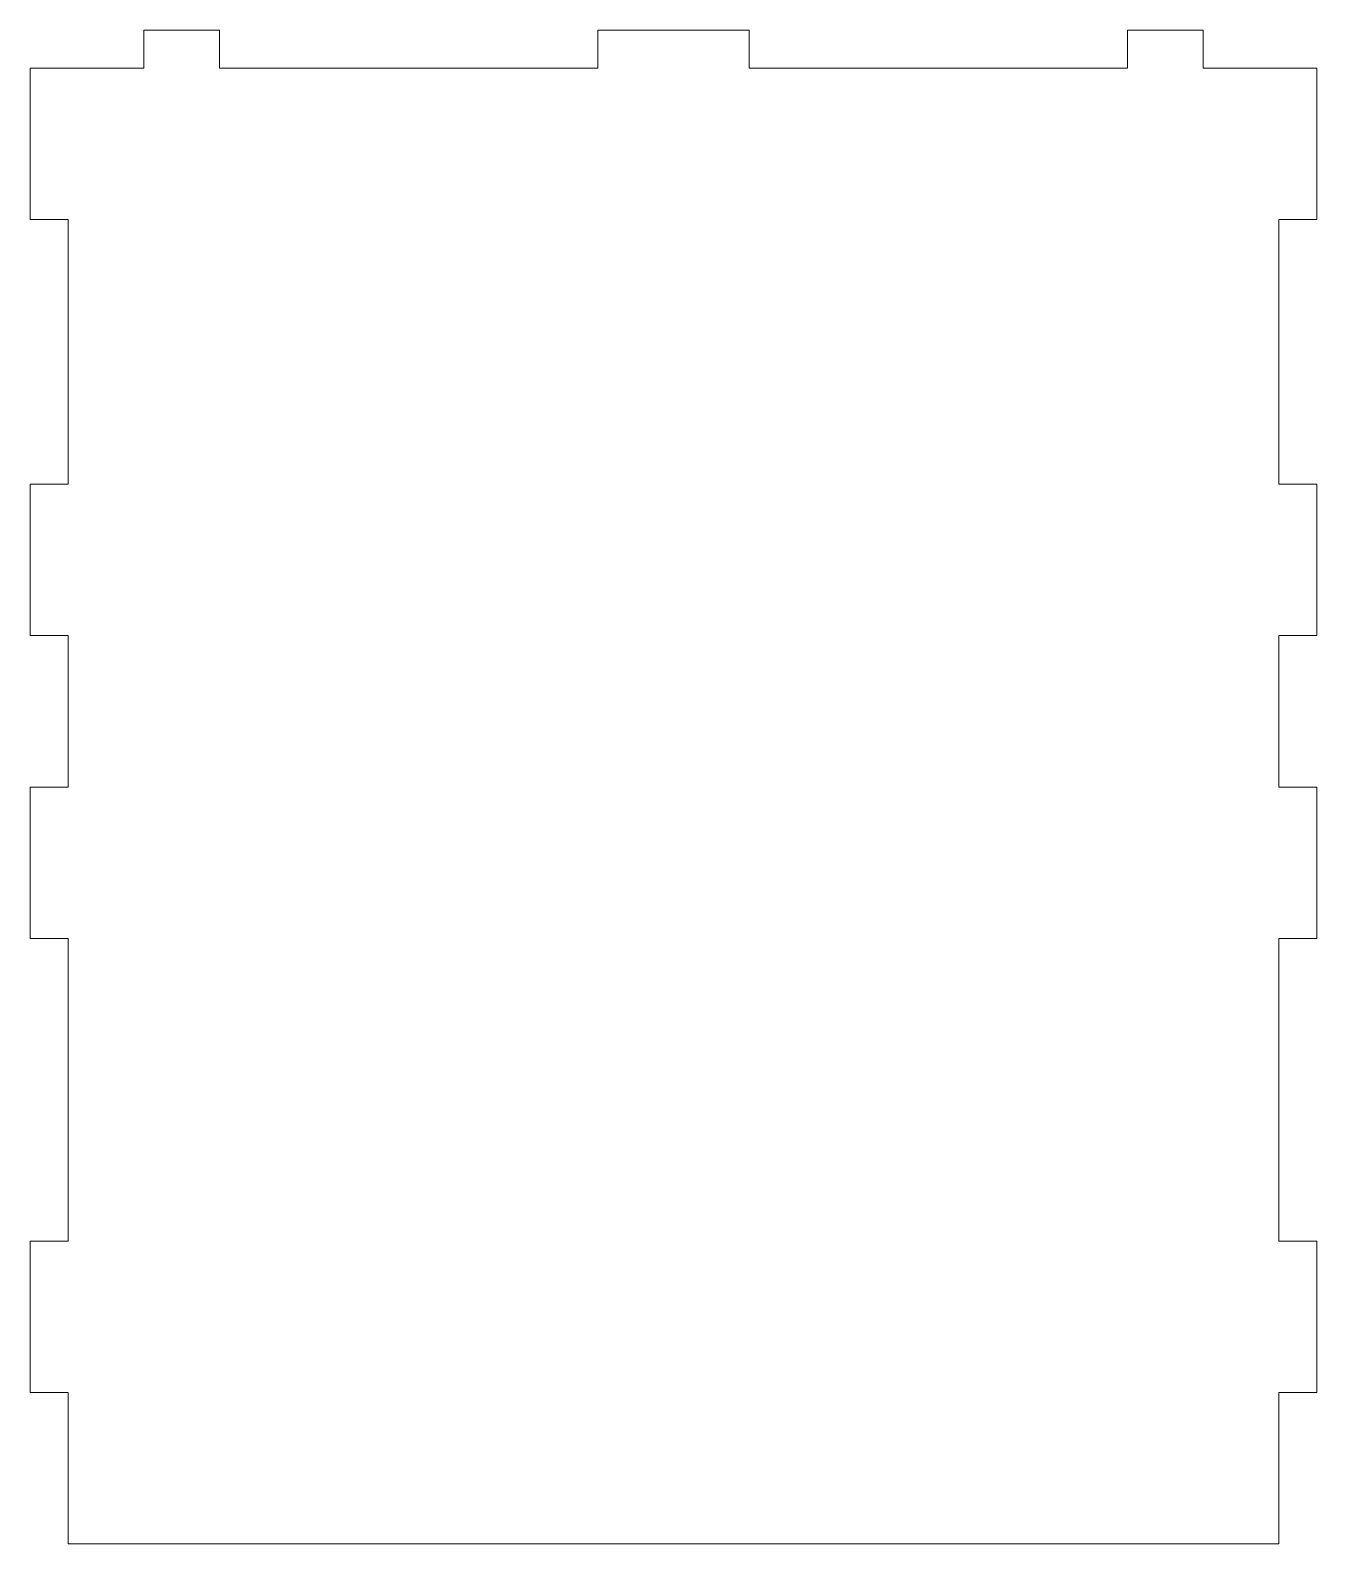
# Model space of a CAD drawing. Header units: millimetres. Extents: x -2 to 82, y 0 to 100.
import ezdxf

# ---------------------------------------------------------------- set-up
doc = ezdxf.new("R2010")
doc.units = ezdxf.units.MM

msp = doc.modelspace()

# ---------------------------------------------------------------- linework, layer by layer
at = {"color": 7, "linetype": 'Continuous', "lineweight": 15}
for p, q in [((10, 100), (5, 100)), ((5, 100), (5, 97.5)), ((10, 97.5), (10, 100)), ((45, 100), (35, 100)), ((35, 100), (35, 97.5)), ((45, 97.5), (45, 100)), ((75, 100), (70, 100)), ((70, 100), (70, 97.5)), ((75, 97.5), (75, 100)), ((5, 97.5), (-2.5, 97.5)), ((-2.5, 97.5), (-2.5, 87.5)), ((35, 97.5), (10, 97.5)), ((70, 97.5), (45, 97.5)), ((82.5, 97.5), (75, 97.5)), ((82.5, 87.5), (82.5, 97.5)), ((-2.5, 87.5), (0, 87.5)), ((0, 87.5), (0, 70)), ((80, 70), (80, 87.5)), ((80, 87.5), (82.5, 87.5)), ((0, 70), (-2.5, 70)), ((-2.5, 70), (-2.5, 60)), ((82.5, 70), (80, 70)), ((82.5, 60), (82.5, 70)), ((-2.5, 60), (0, 60)), ((0, 60), (0, 50)), ((80, 50), (80, 60)), ((80, 60), (82.5, 60)), ((0, 50), (-2.5, 50)), ((-2.5, 50), (-2.5, 40)), ((82.5, 50), (80, 50)), ((82.5, 40), (82.5, 50)), ((-2.5, 40), (0, 40)), ((0, 40), (0, 20)), ((80, 20), (80, 40)), ((80, 40), (82.5, 40)), ((0, 20), (-2.5, 20)), ((-2.5, 20), (-2.5, 10)), ((82.5, 20), (80, 20)), ((82.5, 10), (82.5, 20)), ((-2.5, 10), (0, 10)), ((0, 10), (0, 0)), ((80, 0), (80, 10)), ((80, 10), (82.5, 10)), ((0, 0), (80, 0))]:
    msp.add_line(p, q, dxfattribs=at)

doc.saveas('drawing.dxf')
